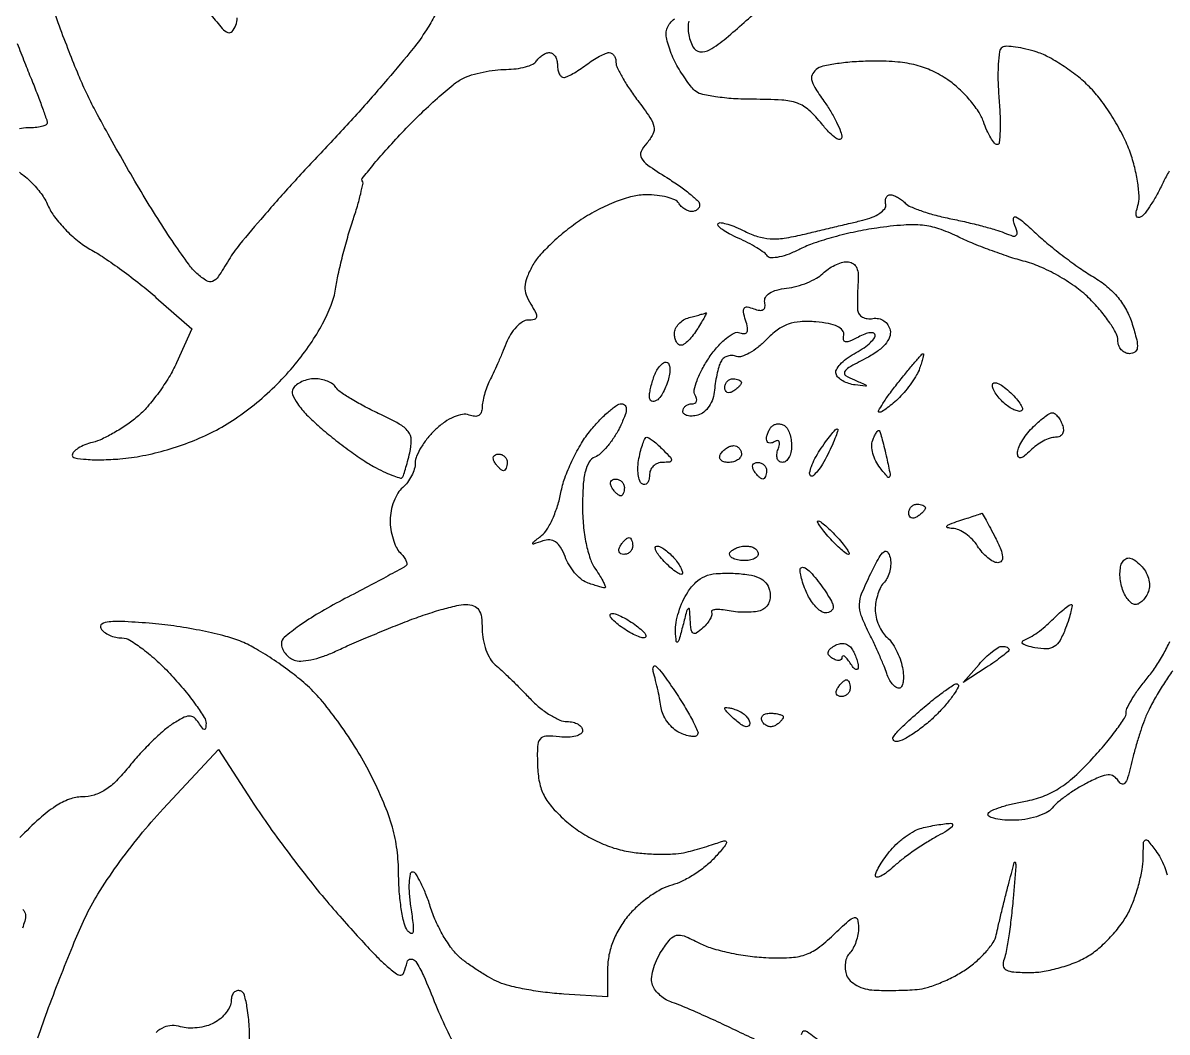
# Model space of a CAD drawing. Extents: x 0 to 102, y 0 to 135.
# Drawn here: x 39.09 to 50.67, y 90.43 to 100.64 of the extents above; entities that cross this region are included whole.
import ezdxf

# ---------------------------------------------------------------- set-up
doc = ezdxf.new("R2010")
doc.units = 0
doc.header["$MEASUREMENT"] = 0

msp = doc.modelspace()

# ---------------------------------------------------------------- linework, layer by layer
for points in [[(43.261151, 100.711203, -0.012013), (43.175119, 100.566569, -0.03016), (43.038967, 100.376233, -0.00653), (42.780099, 100.065311, -0.006789), (42.470375, 99.71284, -0.006446), (42.14588, 99.3627, 0.005608), (41.825701, 99.018375, 0.006505), (41.529002, 98.683383, 0.005852), (41.285148, 98.393952, 0.038007), (41.175671, 98.238132, -0.011981), (41.069393, 98.068783, -0.146989), (41.011373, 98.020457, -0.250407), (40.951234, 98.025769, -0.039204), (40.853715, 98.101017, -0.051769), (40.770297, 98.193895, -0.00745), (40.623267, 98.402729, -0.008388), (40.45664, 98.656078, -0.007081), (40.288701, 98.929485, -0.004017), (40.121075, 99.216475, -0.003831), (39.955384, 99.51066, -0.0038), (39.812999, 99.772739, -0.013622), (39.727938, 99.943207, -0.011472), (39.655639, 100.108355, -0.004217), (39.560908, 100.344658, -0.004177), (39.461723, 100.60462, -0.005003), (39.372843, 100.851068, -0.007175)], [(40.998181, 100.713078, 0.011524), (41.109176, 100.580275, 0.118019), (41.167207, 100.539141, 0.322746), (41.20941, 100.549591, 0.084521), (41.247099, 100.613177, 0.084191), (41.261871, 100.686646, 0.030817)], [(45.829401, 100.652908, 0.085393), (45.820378, 100.601545, 0.039469), (45.8255, 100.53371, 0.03759), (45.842375, 100.46145, 0.042737), (45.869396, 100.395709, 0.242507), (45.940424, 100.345048, 0.16839), (46.039097, 100.364016, 0.046656), (46.206742, 100.482892, 0.004998), (46.565479, 100.797559, -0.004048)], [(50.687024, 99.136861, 0.021676), (50.626782, 99.022935, -0.014778), (50.566625, 98.905272, -0.017384), (50.502599, 98.797714, -0.016461), (50.442904, 98.711317, -0.095207), (50.402249, 98.673941, -0.167777), (50.373711, 98.667525, -0.308247), (50.356408, 98.682378, -0.114259), (50.35494, 98.723259, -0.028934), (50.37146, 98.7881, 0.088288), (50.383129, 98.87652, 0.02522), (50.369907, 99.014786, 0.02455), (50.338871, 99.172039, 0.023814), (50.292326, 99.327129, 0.032499), (50.222662, 99.490007, 0.0203), (50.121379, 99.671192, 0.02035), (50.00653, 99.842344, 0.03453), (49.895351, 99.974141, 0.030183), (49.773355, 100.085685, 0.022202), (49.625944, 100.194508, 0.022582), (49.476741, 100.285242, 0.045642), (49.350703, 100.340021, 0.020452), (49.238426, 100.372049, 0.025704), (49.132124, 100.392007, 0.025345), (49.043633, 100.399414, 0.14766), (48.998946, 100.387508, 0.223137), (48.972446, 100.346896, 0.018495), (48.959262, 100.218185, 0.021916), (48.95583, 100.056785, 0.015046), (48.965468, 99.873893, -0.011374), (48.976267, 99.694103, -0.019061), (48.976134, 99.542737, -0.013794), (48.968228, 99.424158, -0.386895), (48.947175, 99.405, -0.232882), (48.920264, 99.418253, -0.029526), (48.882855, 99.473341, -0.029666), (48.843885, 99.548528, -0.02049), (48.808505, 99.63765, 0.062131), (48.75744, 99.74045, 0.030135), (48.669025, 99.857874, 0.029326), (48.560869, 99.9707, 0.037263), (48.44812, 100.06065, 0.040505), (48.291077, 100.150137, 0.04666), (48.128791, 100.208224, 0.04106), (47.94201, 100.239977, 0.022287), (47.709165, 100.249705, 0.014732), (47.524395, 100.243739, 0.0172), (47.349658, 100.226888, 0.01634), (47.204089, 100.202917, 0.092416), (47.131361, 100.173852, 0.113916), (47.081381, 100.123273, 0.187941), (47.070704, 100.064942, 0.091496), (47.102614, 99.983396, 0.015825), (47.194811, 99.844838, -0.019294), (47.264137, 99.739067, -0.021335), (47.322652, 99.631687, -0.021303), (47.36444, 99.536502, -0.093968), (47.37558, 99.47654, -0.41199), (47.356546, 99.457503, -0.151595), (47.316342, 99.469807, -0.053723), (47.25174, 99.524801, -0.020856), (47.174508, 99.613479, 0.03878), (47.044028, 99.752887, 0.099599), (46.926304, 99.823838, 0.072556), (46.768553, 99.855651, 0.014042), (46.476979, 99.86325, -0.01682), (46.279957, 99.86948, -0.021319), (46.098919, 99.889086, -0.019941), (45.951724, 99.917454, -0.136874), (45.887711, 99.952617, -0.03373), (45.845444, 99.999944, -0.013347), (45.793686, 100.070213, -0.013138), (45.741637, 100.149329, -0.016055), (45.697361, 100.226034, -0.024438), (45.659861, 100.305169, -0.021071), (45.628176, 100.39156, -0.021606), (45.606122, 100.472443, -0.055804), (45.5994, 100.532487, -0.097005), (45.609392, 100.583507, -0.066865), (45.638753, 100.634747, -0.064228), (45.682154, 100.678431, -0.073622)], [(39.035023, 100.426829, 0.001027), (39.109747, 100.237996, 0.001353), (39.178711, 100.066117, -0.003894), (39.240122, 99.91078, -0.005589), (39.291915, 99.77214, -0.003133), (39.333501, 99.654606, -0.083647), (39.339, 99.621967, -0.298717), (39.326862, 99.603463, -0.042486), (39.281622, 99.588231, -0.036904), (39.218529, 99.577657, -0.023076), (39.14367, 99.5742, 0.048546), (39.057339, 99.565798, 0.030575)], [(39.057946, 99.12572, -0.039219), (39.17752, 99.024833, -0.040071), (39.277111, 98.909308, -0.053839), (39.346175, 98.789738, 0.05644), (39.414038, 98.673642, 0.031287), (39.520426, 98.548429, 0.030794), (39.645561, 98.433621, 0.043042), (39.771244, 98.348596, -0.021151), (39.913892, 98.260933, -0.009571), (40.093418, 98.134795, -0.009457), (40.278061, 97.994272, -0.012773), (40.439225, 97.8599), (40.80186, 97.541501), (40.64739, 97.198947, -0.030545), (40.570384, 97.052715, -0.02089), (40.466303, 96.896441, -0.021108), (40.352889, 96.753737, -0.039408), (40.24784, 96.650172, -0.024841), (40.138981, 96.567446, -0.020051), (40.014539, 96.489416, -0.020492), (39.893608, 96.426613, -0.048063), (39.79778, 96.392504, 0.033262), (39.7193, 96.367157, 0.045313), (39.653013, 96.333529, 0.053319), (39.606782, 96.29716, 0.202109), (39.5928, 96.263983, 0.36566), (39.616696, 96.235677, 0.022545), (39.734444, 96.221062, 0.024946), (39.890116, 96.216621, 0.014936), (40.074991, 96.226101, 0.028622), (40.305946, 96.258253, 0.022223), (40.552472, 96.318581, 0.021913), (40.79694, 96.401841, 0.025172), (41.021831, 96.502922, 0.03009), (41.239902, 96.631545, 0.024011), (41.458736, 96.794844, 0.023587), (41.66532, 96.982061, 0.025867), (41.846732, 97.182484, 0.021001), (42.00106, 97.388929, 0.026774), (42.124538, 97.591963, 0.029918), (42.211869, 97.780864, 0.055631), (42.255539, 97.943658, -0.015924), (42.283064, 98.09257, -0.008016), (42.326757, 98.278631, -0.007951), (42.378112, 98.469686, -0.011688), (42.429803, 98.635693, 0.008996), (42.475823, 98.78073, 0.013897), (42.509813, 98.907752, 0.008165), (42.533147, 99.013416, 0.251727), (42.525646, 99.038354, -0.381485), (42.524325, 99.061707, -0.004322), (42.631116, 99.193492, -0.010456), (42.763582, 99.347426, -0.006307), (42.926638, 99.524538, -0.01019), (43.105148, 99.706036, -0.011253), (43.285216, 99.874062, -0.010696), (43.444874, 100.01044, -0.055116), (43.542288, 100.073626, -0.042416), (43.631292, 100.109228, -0.021887), (43.747516, 100.139148, -0.021592), (43.870542, 100.159635, -0.03047), (43.981445, 100.1664, 0.030726), (44.082653, 100.172625, 0.036597), (44.176452, 100.191251, 0.039684), (44.251083, 100.218368, 0.148422), (44.2881, 100.251, -0.06081), (44.314005, 100.283361, -0.051032), (44.348411, 100.310749, -0.053229), (44.385681, 100.329399, -0.089642), (44.419993, 100.3356, -0.156819), (44.450355, 100.325837, -0.097386), (44.476215, 100.298323, -0.079459), (44.493672, 100.257226, -0.06085), (44.4996, 100.2087, 0.048169), (44.504271, 100.160328, 0.070051), (44.518238, 100.119867, 0.092528), (44.538835, 100.093153, 0.19539), (44.56305, 100.084491, 0.098864), (44.597418, 100.092881, 0.017988), (44.656101, 100.122877, 0.018737), (44.723194, 100.163641, 0.016032), (44.79072, 100.211391, -0.018293), (44.85861, 100.25894, -0.021005), (44.926801, 100.299113, -0.020657), (44.986838, 100.328047, -0.102298), (45.02337, 100.3356, -0.141501), (45.049465, 100.328064, -0.099787), (45.071699, 100.306882, -0.08473), (45.086675, 100.275204, -0.06825), (45.0918, 100.237835, 0.112786), (45.104226, 100.183451, 0.017122), (45.156376, 100.084126, 0.018444), (45.227463, 99.96937, 0.015029), (45.311633, 99.851855, -0.013467), (45.435243, 99.680409, -0.097122), (45.47509, 99.587229, -0.171495), (45.46516, 99.510806, -0.065362), (45.403704, 99.420869, 0.072388), (45.345938, 99.33374, 0.246497), (45.348735, 99.26785, 0.110885), (45.413523, 99.197836, 0.010884), (45.606871, 99.070743, -0.013677), (45.733652, 98.986388, -0.019708), (45.84059, 98.904442, -0.015905), (45.922101, 98.832216, -0.206335), (45.9378, 98.795793, -0.117027), (45.931682, 98.770011, -0.100549), (45.914415, 98.748055, -0.092896), (45.888595, 98.733316, -0.083554), (45.858193, 98.7282, -0.089642), (45.823881, 98.734401, -0.053229), (45.786611, 98.753051, -0.051032), (45.752205, 98.780439, -0.06081), (45.7263, 98.8128, 0.155472), (45.688181, 98.845482, 0.037142), (45.608121, 98.872549, 0.03466), (45.507136, 98.891184, 0.028304), (45.397411, 98.8974, 0.060867), (45.259616, 98.880563, 0.030703), (45.092362, 98.82799, 0.028433), (44.913997, 98.74774, 0.026353), (44.741141, 98.645919, 0.022745), (44.587193, 98.533554, 0.020542), (44.438565, 98.403967, 0.021045), (44.315097, 98.276782, 0.059342), (44.244247, 98.175398, 0.030415), (44.189981, 98.057257, 0.082965), (44.171387, 97.967481, 0.097125), (44.184263, 97.885063, 0.052457), (44.229427, 97.792379, -0.018202), (44.280593, 97.703398, -0.163632), (44.287706, 97.659611, -0.303547), (44.265226, 97.635613, -0.05722), (44.202403, 97.6284, 0.14511), (44.146178, 97.611731, 0.05855), (44.084, 97.560059, 0.051341), (44.025817, 97.484758, 0.044806), (43.981083, 97.39575, -0.005508), (43.940377, 97.29592, -0.00429), (43.894009, 97.188288, -0.004339), (43.849066, 97.088728, -0.010505), (43.813697, 97.016198, 0.02931), (43.784785, 96.950776, 0.021766), (43.760377, 96.875614, 0.022153), (43.743537, 96.802429, 0.045499), (43.7382, 96.743903, -0.091873), (43.729163, 96.695136, -0.172887), (43.703412, 96.665107, -0.153798), (43.661926, 96.656076, -0.068997), (43.606995, 96.668858, 0.135724), (43.540652, 96.675287, 0.057534), (43.454223, 96.649671, 0.04932), (43.359799, 96.597886, 0.038517), (43.268595, 96.524556, 0.033335), (43.189306, 96.439438, 0.033605), (43.122264, 96.344757, 0.035613), (43.075575, 96.254583, 0.10199), (43.0614, 96.185812, -0.073243), (43.05214, 96.122939, -0.044582), (43.024123, 96.053108, -0.043687), (42.983066, 95.987325, -0.05826), (42.9345, 95.9364, 0.084651), (42.88585, 95.879704, 0.043782), (42.844877, 95.795479, 0.041871), (42.816976, 95.699017, 0.049508), (42.8076, 95.604561, 0.039195), (42.814985, 95.510491, 0.03519), (42.837007, 95.415173, 0.036957), (42.869264, 95.332324, 0.085264), (42.90771, 95.27793, -0.032327), (42.943404, 95.237296, -0.05167), (42.967644, 95.198014, -0.069263), (42.978058, 95.16565, -0.264989), (42.97116, 95.146457, -0.052542), (42.941689, 95.126178, -0.000857), (42.765097, 95.030622, -0.002223), (42.558857, 94.92066, -0.001473), (42.32115, 94.796168, 0.01427), (42.086156, 94.665326, 0.020893), (41.887972, 94.535948, 0.017099), (41.7371, 94.42022, 0.224216), (41.7078, 94.358166, 0.095889), (41.717319, 94.308985, 0.066856), (41.745278, 94.259687, 0.064438), (41.786611, 94.217747, 0.074533), (41.835385, 94.190131, 0.108562), (41.902895, 94.179919, 0.032995), (42.006058, 94.193628, 0.031319), (42.12287, 94.224789, 0.029551), (42.237235, 94.270786, -0.007358), (42.373386, 94.332695, -0.002909), (42.562324, 94.413967, -0.002878), (42.767444, 94.499401, -0.003601), (42.958782, 94.5762, -0.011418), (43.142203, 94.643499, -0.012421), (43.323457, 94.700359, -0.011958), (43.480647, 94.741372, -0.057892), (43.572132, 94.752, -0.084311), (43.652312, 94.738383, -0.163653), (43.703027, 94.698951, -0.115227), (43.730342, 94.625502, -0.031662), (43.7382, 94.501535, 0.046918), (43.747971, 94.39764, 0.041225), (43.777034, 94.292601, 0.043413), (43.819696, 94.20177, 0.088989), (43.870399, 94.141985, -0.015005), (43.936043, 94.084423, -0.005038), (44.028445, 93.996603, -0.005007), (44.12879, 93.897321, -0.005708), (44.222784, 93.80025, 0.031829), (44.318492, 93.711217, 0.032721), (44.423884, 93.635941, 0.034622), (44.523478, 93.583381, 0.104471), (44.598184, 93.5676, -0.056468), (44.657555, 93.560873, -0.07589), (44.707805, 93.54097, -0.095072), (44.741495, 93.51153, -0.167294), (44.7534, 93.476946, -0.249172), (44.73606, 93.44431, -0.08212), (44.685059, 93.420912, -0.058979), (44.609875, 93.40967, -0.03677), (44.52075, 93.413496, 0.034402), (44.383481, 93.420038, 0.227332), (44.32385, 93.389882, 0.157767), (44.29767, 93.316471, 0.015004), (44.297747, 93.123484, 0.041984), (44.317161, 92.9544, 0.07062), (44.364618, 92.819918, 0.064012), (44.451381, 92.695276, 0.028743), (44.593847, 92.555078, 0.037163), (44.736246, 92.447808, 0.03222), (44.899741, 92.357019, 0.032547), (45.071549, 92.288911, 0.040465), (45.238766, 92.249501, 0.019531), (45.391024, 92.232451, 0.016783), (45.552071, 92.226183, 0.017108), (45.69873, 92.23042, 0.045736), (45.801957, 92.246496, 0.007233), (45.890688, 92.270136, 0.005356), (45.988112, 92.298736, 0.005414), (46.079547, 92.327732, 0.012124), (46.14819, 92.35218, -0.098686), (46.195623, 92.360307, -0.512937), (46.208124, 92.341869, -0.088587), (46.177685, 92.289769, -0.010486), (46.088315, 92.189186, -0.036752), (45.994475, 92.10178, -0.027005), (45.878932, 92.018865, -0.027511), (45.760391, 91.952022, -0.053182), (45.658316, 91.914511, 0.061953), (45.555601, 91.874712, 0.029542), (45.434802, 91.800239, 0.028735), (45.316106, 91.706397, 0.036228), (45.218451, 91.606075, 0.039623), (45.129405, 91.481425, 0.041452), (45.062656, 91.346104, 0.043017), (45.021154, 91.206724, 0.050899), (45.0072, 91.070003), (45.0072, 90.784988), (44.56305, 90.811712, -0.015726), (44.377492, 90.828747, -0.014275), (44.187241, 90.8578, -0.01446), (44.018552, 90.89358, -0.043762), (43.9074, 90.931081, -0.024798), (43.812915, 90.978181, -0.014043), (43.703207, 91.043961, -0.013995), (43.596084, 91.11665, -0.022322), (43.509276, 91.185256, -0.057655), (43.429949, 91.271757, -0.025562), (43.345476, 91.401858, -0.02489), (43.269125, 91.550328, -0.030684), (43.213728, 91.695794, 0.01747), (43.166807, 91.829517, 0.026155), (43.115815, 91.942279, 0.024085), (43.06704, 92.026458, 0.254673), (43.033366, 92.0448, 0.362256), (43.008684, 92.024217, 0.033552), (42.99899, 91.939182, 0.031075), (43.000812, 91.823109, 0.01831), (43.016659, 91.68525, -0.007992), (43.039869, 91.514474, -0.065693), (43.038921, 91.43613, -0.49445), (43.017684, 91.424276, -0.139288), (42.983091, 91.4526, -0.093636), (42.948779, 91.52919, -0.019853), (42.920348, 91.673313, -0.020124), (42.900478, 91.845609, -0.01792), (42.893495, 92.025762, 0.031722), (42.877215, 92.270864, 0.036884), (42.83002, 92.49959, 0.031676), (42.742919, 92.745392, 0.01566), (42.603244, 93.045813, 0.022007), (42.467475, 93.288238, 0.016618), (42.298219, 93.542254, 0.016887), (42.122895, 93.770614, 0.036903), (41.970629, 93.930079, 0.020678), (41.815723, 94.058807, 0.015189), (41.634173, 94.188866, 0.015402), (41.454555, 94.301593, 0.032701), (41.307835, 94.375069, 0.035886), (41.145206, 94.430257, 0.013492), (40.910804, 94.484754, 0.013285), (40.651496, 94.530571, 0.015744), (40.404387, 94.559573, 0.007468), (40.122965, 94.579421, 0.036728), (39.963883, 94.576565, 0.110127), (39.890957, 94.553146, 0.421102), (39.880629, 94.511582, 0.094433), (39.915023, 94.474056, 0.052853), (39.968468, 94.442382, 0.050123), (40.031436, 94.420868, 0.05733), (40.094618, 94.4136, -0.137809), (40.175036, 94.391007, -0.024524), (40.30555, 94.302325, -0.024885), (40.452291, 94.179822, -0.020179), (40.597225, 94.03479, -0.013286), (40.73086, 93.881853, -0.017691), (40.843449, 93.735637, -0.015061), (40.927799, 93.609847, -0.144138), (40.945105, 93.54834, -0.030284), (40.941505, 93.498838, -0.403033), (40.92847, 93.488481, -0.216506), (40.908623, 93.499878, -0.014584), (40.871147, 93.555373, 0.083401), (40.824277, 93.607619, 0.187314), (40.774254, 93.623249, 0.109714), (40.707714, 93.603678, 0.020142), (40.597492, 93.536873, 0.034607), (40.503924, 93.465097, 0.013934), (40.386141, 93.355062, 0.01371), (40.265425, 93.229093, 0.016895), (40.160243, 93.10495, -0.028182), (40.038659, 92.967843, -0.055135), (39.925172, 92.876291, -0.067986), (39.812173, 92.82407, -0.074422), (39.692781, 92.8062, 0.091094), (39.563168, 92.782389, 0.053841), (39.422563, 92.710798, 0.039112), (39.260332, 92.585741, 0.016423), (39.061888, 92.394183, 0.011009)], [(50.722837, 94.082163, 0.016378), (50.639654, 93.961323, 0.012277), (50.555821, 93.823219, 0.012444), (50.483272, 93.689189, 0.027626), (50.436356, 93.582994, 0.011773), (50.399587, 93.478125, 0.006662), (50.359746, 93.349492, 0.006647), (50.32301, 93.218663, 0.010856), (50.295764, 93.106712, -0.019497), (50.267192, 92.997556, -0.106342), (50.23772, 92.944481, -0.328867), (50.206453, 92.937602, -0.15071), (50.173214, 92.96664, 0.11278), (50.126519, 93.014013, 0.15903), (50.069531, 93.028721, 0.085856), (49.988339, 93.009357, 0.017959), (49.855615, 92.946656, 0.019445), (49.752339, 92.888053, 0.016871), (49.648791, 92.818908, 0.017197), (49.559268, 92.749874, 0.046732), (49.502651, 92.693338, -0.103592), (49.442693, 92.645678, -0.040342), (49.34403, 92.60575, -0.037751), (49.226733, 92.57848, -0.03826), (49.107198, 92.56932, -0.022285), (48.997921, 92.574193, -0.044862), (48.913088, 92.589524, -0.075935), (48.863129, 92.611836, -0.40894), (48.857179, 92.638099, -0.15514), (48.892048, 92.668033, -0.020067), (48.985111, 92.703216, -0.021851), (49.10225, 92.736598, -0.016641), (49.233, 92.76319, 0.047944), (49.409078, 92.810632, 0.051468), (49.568484, 92.889976, 0.043462), (49.728827, 93.012264, 0.021918), (49.909357, 93.191661, 0.01185), (50.040749, 93.341164, 0.016091), (50.151631, 93.48253, 0.012991), (50.235809, 93.60375, 0.146278), (50.2524, 93.659247, -0.11756), (50.264746, 93.711032, -0.019899), (50.314535, 93.800487, -0.020791), (50.38294, 93.902817, -0.017171), (50.463925, 94.006058, 0.027007), (50.548886, 94.118868, 0.020929), (50.629235, 94.250023, 0.021357), (50.693994, 94.379073, 0.04682)], [(39.242941, 90.367347, -0.006379), (39.352882, 90.674191, -0.004588), (39.48313, 91.014045, -0.004634), (39.613045, 91.335177, -0.009978), (39.720297, 91.5795, -0.031327), (39.851892, 91.822551, -0.015685), (40.046455, 92.112985, -0.015104), (40.275055, 92.412564, -0.016907), (40.513215, 92.686401), (41.071119, 93.285701), (41.40399, 92.771001, 0.010946), (41.562355, 92.537503, 0.006061), (41.765281, 92.259171, 0.006041), (41.977783, 91.982051, 0.009682), (42.166481, 91.751372, 0.004812), (42.34337, 91.547485, 0.005208), (42.519602, 91.352394, 0.004922), (42.674026, 91.188255, 0.025024), (42.7653, 91.102195, 0.012613), (42.872585, 91.015306, 0.204262), (42.91661, 91.003945, 0.277907), (42.947412, 91.029501, 0.022454), (42.978903, 91.134574, -0.334694), (43.017461, 91.165663, -0.25909), (43.067066, 91.140189, -0.044861), (43.144516, 90.998309, -0.006825), (43.2692, 90.700391, 0.018567), (43.39066, 90.428298, 0.023319), (43.523903, 90.186474, 0.025909)], [(46.528834, 90.337085, -0.003874), (46.32707, 90.43243, 0.003855), (46.118452, 90.531022, 0.004479), (45.918472, 90.621487, 0.003999), (45.748016, 90.695141, 0.026558), (45.660931, 90.726611, -0.06079), (45.599876, 90.753518, -0.045699), (45.540421, 90.796673, -0.0466), (45.491276, 90.848538, -0.074872), (45.461279, 90.901434, -0.111765), (45.451927, 90.966023, -0.044146), (45.46694, 91.055066, -0.040863), (45.500914, 91.152046, -0.040373), (45.550318, 91.242623, -0.02486), (45.640947, 91.366987, -0.170719), (45.704373, 91.40615, -0.154837), (45.781652, 91.399001, -0.019443), (45.935717, 91.326777, 0.046329), (46.060032, 91.276451, 0.019493), (46.234788, 91.231254, 0.019088), (46.426617, 91.197152, 0.023574), (46.607432, 91.180721, 0.021029), (46.848003, 91.180377, 0.070394), (47.002771, 91.208728, 0.079254), (47.13363, 91.27684, 0.031484), (47.288834, 91.407842, -0.006672), (47.442781, 91.551442, -0.111384), (47.503195, 91.585668, -0.427761), (47.534954, 91.567702, -0.061968), (47.5452, 91.485348, -0.045389), (47.538762, 91.414573, -0.03704), (47.519534, 91.340956, -0.038409), (47.491338, 91.275421, -0.075722), (47.457827, 91.229867, 0.097797), (47.428418, 91.185985, 0.062809), (47.412018, 91.126727, 0.059835), (47.410396, 91.061891, 0.068079), (47.424578, 91.001447, 0.114584), (47.461777, 90.946436, 0.063004), (47.528156, 90.898826, 0.057352), (47.612252, 90.865063, 0.056397), (47.702301, 90.851036, 0.008871), (47.803256, 90.848601, 0.005433), (47.922346, 90.849136, 0.005445), (48.040284, 90.852232, 0.009648), (48.1374, 90.857719, 0.055159), (48.237937, 90.87663, 0.022975), (48.368171, 90.923004, 0.022394), (48.504396, 90.985943, 0.026942), (48.626004, 91.057433, 0.032839), (48.734655, 91.140198, 0.03237), (48.832092, 91.23685, 0.034133), (48.905873, 91.33261, 0.095869), (48.938454, 91.4103, -0.00613), (48.957856, 91.497804, -0.00189), (48.98921, 91.629202, -0.00189), (49.025396, 91.775932, -0.002074), (49.061605, 91.9179, -0.001882), (49.120447, 92.141215, -0.743302), (49.131391, 92.141555, -0.101614), (49.136006, 92.103556, -0.000708), (49.108812, 91.777048, -0.007544), (49.089495, 91.583732, -0.008573), (49.065024, 91.399185, -0.007909), (49.039119, 91.243412, -0.046483), (49.016756, 91.163698, 0.124816), (49.008955, 91.097934, 0.247854), (49.038457, 91.056276, 0.101877), (49.117649, 91.034731, 0.015644), (49.281613, 91.0296, 0.043587), (49.422799, 91.041931, 0.026536), (49.586065, 91.079694, 0.026482), (49.745189, 91.134787, 0.041853), (49.873858, 91.200134, 0.043413), (49.989446, 91.286256, 0.027543), (50.108655, 91.404703, 0.027597), (50.213638, 91.534966, 0.045057), (50.285693, 91.657069, 0.026794), (50.337939, 91.784355, 0.019737), (50.382468, 91.930138, 0.020057), (50.413665, 92.071729, 0.041422), (50.424291, 92.184486, -0.005995), (50.427897, 92.340236, -0.253066), (50.444215, 92.368031, -0.373199), (50.470743, 92.363472, -0.00967), (50.551191, 92.26128, -0.037435), (50.598739, 92.187542, -0.029834), (50.638913, 92.101814, -0.03071), (50.666596, 92.017487, -0.064034)], [(39.091212, 91.667591, -0.172128), (39.118077, 91.616093, -0.114091), (39.112208, 91.549022, -0.008321), (39.088012, 91.478639, -0.002779)], [(41.3882, 90.255919, 0.013752), (41.381923, 90.484097, 0.025935), (41.362282, 90.667192, 0.026548), (41.333354, 90.801721, 0.251127), (41.2942, 90.843167, 0.141142), (41.258453, 90.844645, 0.144851), (41.227812, 90.826822, 0.116433), (41.207233, 90.791248, 0.073289), (41.2002, 90.743527, -0.108964), (41.187654, 90.686639, -0.055921), (41.149559, 90.623924, -0.051697), (41.093743, 90.565304, -0.053852), (41.027804, 90.52029, -0.055193), (40.949448, 90.488891, -0.039371), (40.856592, 90.470826, -0.039896), (40.764084, 90.467708, -0.065412), (40.687039, 90.481465, 0.085331), (40.601596, 90.493252, 0.094524), (40.520352, 90.474942, 0.078274), (40.440119, 90.423925, 0.040386)], [(47.169757, 90.322972, 0.002472), (47.025808, 90.427928, 0.15755), (46.996495, 90.4374, 0.250686), (46.979792, 90.428464, 0.064614), (46.965777, 90.400123, 0.050063)]]:
    msp.add_lwpolyline(points, format="xyb")
for points in [[(47.86668, 98.8974, -0.090801), (47.898527, 98.891568, -0.035819), (47.939111, 98.872768, -0.033975), (47.981133, 98.845634, -0.036046), (48.018215, 98.813545, 0.096251), (48.073081, 98.776531, 0.017478), (48.188245, 98.73231, 0.018245), (48.32872, 98.689596, 0.015651), (48.479285, 98.654754, -0.007898), (48.635639, 98.621119, -0.007512), (48.793497, 98.582034, -0.007482), (48.931968, 98.543308, -0.02625), (49.019237, 98.512422, 0.021268), (49.107321, 98.480258, 0.273083), (49.140173, 98.487798, 0.279202), (49.14899, 98.519967, 0.021983), (49.119799, 98.607763, -0.118324), (49.112951, 98.660384, -0.511338), (49.135872, 98.673486, -0.072925), (49.203684, 98.629862, -0.008516), (49.337761, 98.508836, 0.015697), (49.466971, 98.395528, 0.009896), (49.624424, 98.271109, 0.009935), (49.784255, 98.1548, 0.01795), (49.920246, 98.066997, -0.039058), (50.058077, 97.969534, -0.047172), (50.169836, 97.857226, -0.049072), (50.255098, 97.730053, -0.04873), (50.314178, 97.588411, -0.012729), (50.358545, 97.429541, -0.084808), (50.364896, 97.347915, -0.224635), (50.340409, 97.306453, -0.149954), (50.286781, 97.29, -0.113006), (50.241394, 97.300391, -0.100231), (50.202751, 97.329762, -0.094135), (50.176823, 97.373674, -0.08663), (50.1678, 97.42536, 0.122506), (50.150439, 97.495154, 0.026281), (50.085793, 97.602965, 0.02597), (49.995496, 97.723081, 0.022216), (49.888628, 97.839892, 0.038401), (49.752211, 97.956822, 0.026402), (49.581645, 98.068347, 0.02644), (49.400727, 98.161027, 0.039186), (49.232978, 98.220785, -0.013951), (49.065983, 98.270944, -0.008927), (48.874837, 98.338031, -0.00897), (48.689771, 98.410522, -0.016528), (48.542447, 98.477079, 0.033595), (48.357921, 98.552976, 0.055105), (48.192976, 98.588642, 0.045202), (48.002505, 98.591026, 0.015649), (47.728915, 98.561052, 0.017547), (47.517425, 98.523547, 0.014488), (47.294982, 98.469212, 0.014736), (47.093667, 98.407375, 0.037458), (46.953092, 98.347547, -0.026946), (46.843431, 98.298132, -0.040097), (46.742583, 98.26811, -0.04652), (46.662564, 98.258768, -0.248437), (46.624524, 98.277794, 0.083932), (46.589499, 98.312672, 0.017087), (46.516088, 98.360945, 0.017562), (46.425799, 98.411732, 0.015673), (46.328717, 98.458139, -0.019024), (46.238182, 98.502165, -0.03475), (46.168627, 98.545786, -0.044362), (46.125538, 98.583446, -0.407919), (46.125781, 98.605981, -0.242437), (46.154466, 98.61516, -0.028914), (46.221562, 98.599888, -0.029298), (46.304333, 98.57059, -0.019954), (46.394767, 98.528162, 0.045711), (46.524237, 98.475362, 0.059618), (46.650085, 98.452882, 0.050403), (46.793241, 98.459048, 0.022612), (46.978404, 98.494463, -0.000019), (47.132994, 98.531339, -0.000014), (47.303885, 98.572092, -0.000014), (47.465237, 98.61056, -0.000032), (47.5875, 98.639697, 0.03677), (47.683148, 98.670061, 0.054771), (47.760533, 98.711371, 0.071056), (47.80992, 98.756614, 0.228493), (47.82015, 98.798782, -0.065355), (47.817098, 98.836495, -0.09808), (47.825094, 98.868431, -0.126083), (47.842609, 98.88958, -0.158369)], [(47.430397, 98.2206, -0.128076), (47.482103, 98.207135, -0.133639), (47.519696, 98.170297, -0.101433), (47.540102, 98.110269, -0.051629), (47.54189, 98.03025, 0.008214), (47.536673, 97.949348, 0.006945), (47.533751, 97.863662, 0.007016), (47.533269, 97.785458, 0.019371), (47.535836, 97.730441, 0.136784), (47.550681, 97.690665, 0.110521), (47.585038, 97.660438, 0.094505), (47.634079, 97.64457, 0.073708), (47.690183, 97.645841, -0.094063), (47.748718, 97.644801, -0.097942), (47.801883, 97.622286, -0.098254), (47.842349, 97.581303, -0.095312), (47.864644, 97.527543, -0.14451), (47.858692, 97.456816, -0.086372), (47.814723, 97.384012, -0.062829), (47.733052, 97.31097, -0.031745), (47.614471, 97.239773, 0.007853), (47.446073, 97.149311, 0.147758), (47.404802, 97.106642, 0.390942), (47.414988, 97.069834, 0.039183), (47.50346, 97.024098, -0.001509), (47.61519, 96.976619, -0.265815), (47.622669, 96.966707, -0.487476), (47.616522, 96.960499, -0.002132), (47.50991, 96.973468, -0.048473), (47.445637, 96.987988, -0.051015), (47.386522, 97.014458, -0.056641), (47.340856, 97.048182, -0.125701), (47.317622, 97.084317, -0.204046), (47.321103, 97.127087, -0.061769), (47.359062, 97.181728, -0.05062), (47.421456, 97.238597, -0.036655), (47.500961, 97.288962, 0.024829), (47.582686, 97.338067, 0.032543), (47.651702, 97.391163, 0.034128), (47.701181, 97.441004, 0.180295), (47.7144, 97.476472, 0.311633), (47.70039, 97.496767, 0.11733), (47.664343, 97.501437, 0.064727), (47.609383, 97.488334, 0.032032), (47.543992, 97.458554, -0.01759), (47.458134, 97.416418, -0.136637), (47.414412, 97.409835, -0.337661), (47.394621, 97.429158, -0.087152), (47.395942, 97.476727, 0.22643), (47.384066, 97.52449, 0.109299), (47.333255, 97.564252, 0.064542), (47.242788, 97.593967, 0.02623), (47.114096, 97.611579, 0.036631), (46.955939, 97.613214, 0.070836), (46.832303, 97.587593, 0.073217), (46.723386, 97.529226, 0.041626), (46.610903, 97.430309, -0.032575), (46.527265, 97.354033, -0.041328), (46.440522, 97.295745, -0.0465), (46.362832, 97.261412, -0.174126), (46.310314, 97.262547, 0.083353), (46.267643, 97.271201, 0.078436), (46.223526, 97.265757, 0.081657), (46.184768, 97.247402, 0.103361), (46.157535, 97.218725, 0.063194), (46.136618, 97.172796, 0.018257), (46.116189, 97.097406, 0.01805), (46.099192, 97.009977, 0.018339), (46.088652, 96.922011, -0.05922), (46.070805, 96.83436, -0.067252), (46.033267, 96.757336, -0.074663), (45.980952, 96.699676, -0.107698), (45.919775, 96.668573, -0.046174), (45.86187, 96.659021, -0.078199), (45.813008, 96.663178, -0.116165), (45.780644, 96.679709, -0.220278), (45.7686, 96.70572, -0.116092), (45.775484, 96.734969, -0.100488), (45.794918, 96.759875, -0.093188), (45.823978, 96.776594, -0.084252), (45.858193, 96.7824, 0.117035), (45.887923, 96.789455, 0.185963), (45.905285, 96.808584, 0.154836), (45.90708, 96.837454, 0.077261), (45.892696, 96.871537, -0.194412), (45.883681, 96.924201, -0.036245), (45.911995, 97.020149, -0.034057), (45.963909, 97.134096, -0.025317), (46.035753, 97.252281, -0.030055), (46.120516, 97.362192, -0.043682), (46.208679, 97.447079, -0.051976), (46.288594, 97.498903, -0.210754), (46.345182, 97.502076, 0.090373), (46.392109, 97.493578, 0.292921), (46.417531, 97.509909, 0.156569), (46.422569, 97.551942, 0.029006), (46.4031, 97.6284, -0.02619), (46.381265, 97.712177, -0.208183), (46.389337, 97.750442, -0.291597), (46.420005, 97.762867, -0.046001), (46.485628, 97.744389, 0.049577), (46.543226, 97.728613, 0.174248), (46.580481, 97.735268, 0.23156), (46.598534, 97.762004, 0.087125), (46.59691, 97.808371, -0.179267), (46.604291, 97.858591, -0.123634), (46.643729, 97.901204, -0.079982), (46.715942, 97.933316, -0.036318), (46.817858, 97.952515, 0.037174), (46.920678, 97.972066, 0.030647), (47.026543, 98.007561, 0.031689), (47.120018, 98.052499, 0.068585), (47.183451, 98.100565, -0.046081), (47.23874, 98.146505, -0.037206), (47.305506, 98.18534, -0.038517), (47.373115, 98.211988, -0.074753)], [(46.001967, 97.703186, -0.696338), (46.005757, 97.699325, -0.01091), (45.986371, 97.660415, -0.012264), (45.957182, 97.608058, -0.006286), (45.918167, 97.5438, -0.025323), (45.873, 97.479022, -0.03201), (45.824666, 97.424302, -0.033519), (45.779745, 97.385199, -0.163755), (45.74825, 97.3746, -0.181354), (45.723726, 97.383797, -0.091254), (45.702873, 97.410055, -0.071196), (45.688747, 97.449114, -0.051262), (45.684, 97.495297, -0.112012), (45.695123, 97.544325, -0.075733), (45.72749, 97.591904, -0.07028), (45.775464, 97.630852, -0.071619), (45.83205, 97.654683, 0.002396), (45.890351, 97.670218, 0.003215), (45.943034, 97.68489, 0.002226), (45.987056, 97.697669, 0.033735)], [(48.198195, 97.289998, -0.466633), (48.203319, 97.283886, -0.013683), (48.195632, 97.24651, -0.01828), (48.182578, 97.198736, -0.0104), (48.1635, 97.14195, -0.044323), (48.132357, 97.074665, -0.021048), (48.08125, 96.9939, -0.020674), (48.020334, 96.913369, -0.027508), (47.958193, 96.84585, -0.015024), (47.896325, 96.789154, -0.019563), (47.836235, 96.74129, -0.017522), (47.784129, 96.705758, -0.141798), (47.756631, 96.6978, -0.568641), (47.748321, 96.711766, -0.016369), (47.791111, 96.784779, -0.018062), (47.856293, 96.880268, -0.009595), (47.943443, 96.993898, -0.00357), (48.035344, 97.107403, -0.005684), (48.115732, 97.203017, -0.001647), (48.186432, 97.284646, -0.216699)], [(45.600531, 97.2054, -0.271969), (45.622888, 97.192268, -0.093855), (45.635195, 97.15531, -0.061997), (45.63577, 97.100238, -0.035613), (45.623568, 97.034882, -0.030808), (45.601019, 96.966235, -0.030897), (45.570224, 96.900948, -0.032471), (45.536258, 96.847657, -0.096514), (45.504588, 96.818389, -0.087931), (45.476184, 96.807104, -0.166787), (45.452052, 96.810205, -0.178248), (45.435966, 96.827139, -0.102078), (45.4302, 96.855088, -0.042542), (45.433688, 96.896011, -0.015708), (45.445284, 96.952786, -0.015436), (45.461892, 97.014283, -0.017946), (45.481551, 97.071581, -0.041093), (45.506195, 97.122786, -0.049059), (45.537684, 97.166091, -0.056335), (45.570936, 97.195937, -0.155979)], [(42.0462, 97.0362, 0.056461), (41.980714, 97.028782, 0.04987), (41.915598, 97.006822, 0.052727), (41.860461, 96.974496, 0.095689), (41.825177, 96.936191, 0.241293), (41.820421, 96.876904, 0.053543), (41.870811, 96.78477, 0.040884), (41.963129, 96.672729, 0.021107), (42.095134, 96.547847, 0.012301), (42.239778, 96.428255, 0.010048), (42.400094, 96.307347, 0.010184), (42.552167, 96.202028, 0.026112), (42.667412, 96.134018, 0.011991), (42.761228, 96.087894, 0.018997), (42.843894, 96.053433, 0.01365), (42.911571, 96.030276, 0.305135), (42.930461, 96.035912, 0.092855), (42.941639, 96.056212, 0.005967), (42.962108, 96.120949, 0.008558), (42.984394, 96.199279, 0.006261), (43.006549, 96.286939, 0.061941), (43.021045, 96.416641, 0.167313), (42.990217, 96.5027, 0.099677), (42.900149, 96.578037, 0.014617), (42.68671, 96.686092, -0.012488), (42.539787, 96.759688, -0.015504), (42.407154, 96.835692, -0.013847), (42.300742, 96.905267, -0.102979), (42.259367, 96.948903, 0.106356), (42.227207, 96.982369, 0.05122), (42.174494, 97.010556, 0.047524), (42.111104, 97.029729, 0.049725)], [(46.2762, 97.0362, -0.042167), (46.308589, 97.033464, -0.061769), (46.335949, 97.025241, -0.081139), (46.354501, 97.013159, -0.210953), (46.3608, 96.998893, -0.151918), (46.355255, 96.981065, -0.038439), (46.335949, 96.957186, -0.035638), (46.308583, 96.932057, -0.029505), (46.2762, 96.9093, -0.082592), (46.243874, 96.896059, -0.161196), (46.216451, 96.898691, -0.182303), (46.198223, 96.916579, -0.108972), (46.1916, 96.946607, -0.093332), (46.19804, 96.980807, -0.09642), (46.216451, 97.009882, -0.099167), (46.24392, 97.029342, -0.105053)], [(49.068519, 96.908831, -0.023774), (49.130619, 96.847015, -0.038623), (49.176405, 96.788378, -0.046095), (49.202428, 96.740011, -0.305748), (49.197463, 96.714463, -0.234441), (49.172869, 96.706181, -0.059164), (49.130789, 96.717102, -0.047778), (49.080105, 96.742694, -0.032422), (49.027744, 96.780703, -0.036315), (48.978403, 96.828102, -0.0368), (48.936677, 96.881942, -0.03937), (48.907716, 96.93408, -0.107497), (48.8988, 96.975071, -0.349393), (48.914008, 96.994177, -0.150719), (48.948655, 96.991646, -0.064121), (49.003284, 96.961789, -0.026836)], [(45.148766, 96.782398, -0.227841), (45.184312, 96.765314, -0.194674), (45.196312, 96.725133, -0.074899), (45.17817, 96.652211, -0.017347), (45.125537, 96.536854, -0.029612), (45.069458, 96.439351, -0.029795), (45.002359, 96.349366, -0.031209), (44.93457, 96.278428, -0.095109), (44.878221, 96.243409, 0.169377), (44.821208, 96.195194, 0.071925), (44.782684, 96.10138, 0.045599), (44.760114, 95.956852, 0.015945), (44.7534, 95.746379, 0.02314), (44.762449, 95.550949, 0.027827), (44.789606, 95.369031, 0.030669), (44.831312, 95.215439, 0.071257), (44.885097, 95.109224, -0.013505), (44.932791, 95.03706, -0.026008), (44.966306, 94.976432, -0.031158), (44.984511, 94.93223, -0.514016), (44.976616, 94.9212, -0.063255), (44.953185, 94.924176, -0.009306), (44.907028, 94.937015, -0.010378), (44.8528, 94.954425, -0.008749), (44.796139, 94.975038, -0.086223), (44.736655, 95.010568, -0.040904), (44.673759, 95.074326, -0.038939), (44.617246, 95.153657, -0.044486), (44.576543, 95.237438, 0.041776), (44.531803, 95.330814, 0.1085), (44.48144, 95.385257, 0.141988), (44.421942, 95.405376, 0.094994), (44.350374, 95.394892, -0.00375), (44.259129, 95.363907, -0.444945), (44.24946, 95.36941, -0.28478), (44.254204, 95.382872, -0.002774), (44.338334, 95.449742, 0.089562), (44.394437, 95.512928, 0.030901), (44.451666, 95.621348, 0.029542), (44.501278, 95.751252, 0.030209), (44.534804, 95.885141, -0.040361), (44.574724, 96.031872, -0.02323), (44.644878, 96.201206, -0.023096), (44.7317, 96.365798, -0.035483), (44.82297, 96.498488, -0.01977), (44.916977, 96.607198, -0.025371), (45.012116, 96.698998, -0.024705), (45.096961, 96.765859, -0.155736)], [(49.503099, 96.692772, -0.18631), (49.527394, 96.685885, -0.05607), (49.555822, 96.659046, -0.047639), (49.583555, 96.619106, -0.036342), (49.606194, 96.5709, -0.074175), (49.617549, 96.51972, -0.143815), (49.60867, 96.479143, -0.164512), (49.580565, 96.453295, -0.104755), (49.536688, 96.444, 0.084909), (49.48193, 96.434634, 0.037023), (49.414156, 96.404948, 0.035265), (49.345137, 96.361931, 0.039407), (49.285543, 96.311057, -0.022477), (49.224902, 96.255636, -0.122138), (49.185163, 96.236321, -0.328447), (49.161998, 96.246814, -0.128392), (49.1526, 96.28281, -0.098587), (49.162657, 96.33332, -0.033328), (49.19609, 96.400849, -0.031636), (49.243992, 96.472456, -0.031415), (49.30065, 96.537625, -0.015376), (49.361321, 96.595474, -0.01924), (49.42119, 96.645123, -0.017746), (49.473617, 96.682425, -0.123305)], [(46.7956, 96.563607, -0.123936), (46.823565, 96.534802, -0.047312), (46.847015, 96.483595, -0.043158), (46.863018, 96.420561, -0.040613), (46.8684, 96.354407, -0.055083), (46.861459, 96.291592, -0.07469), (46.84089, 96.238436, -0.094177), (46.81048, 96.202777, -0.170854), (46.774749, 96.1902, -0.164546), (46.743273, 96.200847, -0.151163), (46.723407, 96.228768, -0.10915), (46.719106, 96.27125, -0.062551), (46.73148, 96.321494, 0.036408), (46.74631, 96.370543, 0.155351), (46.743673, 96.400645, 0.32948), (46.726774, 96.410743, 0.1144), (46.698231, 96.401101, -0.067596), (46.666216, 96.386858, -0.141157), (46.639167, 96.386773, -0.190738), (46.621371, 96.400422, -0.135719), (46.6146, 96.424907, -0.059909), (46.618552, 96.457771, -0.039049), (46.630492, 96.494116, -0.038982), (46.647983, 96.528262, -0.058587), (46.6687, 96.5545, -0.101199), (46.694856, 96.571775, -0.077739), (46.728293, 96.579492, -0.074868), (46.763714, 96.57673, -0.081757)], [(47.329166, 96.5286, -0.504636), (47.337162, 96.517773, -0.013538), (47.315119, 96.452497, -0.017659), (47.28095, 96.368913, -0.009841), (47.233789, 96.269527, -0.019675), (47.181, 96.173374, -0.035368), (47.129312, 96.099755, -0.044546), (47.085187, 96.054421, -0.392266), (47.059613, 96.055387, -0.253373), (47.050599, 96.085695, -0.036402), (47.069096, 96.150024, -0.034012), (47.104504, 96.229154, -0.022827), (47.154991, 96.31446, -0.010328), (47.211211, 96.396514, -0.015374), (47.264032, 96.465696, -0.010372), (47.310125, 96.520023, -0.214834)], [(45.403805, 96.444, -0.148527), (45.425446, 96.437426, -0.016176), (45.468259, 96.406723, -0.018684), (45.517776, 96.3657, -0.014045), (45.569186, 96.3171, -0.010352), (45.641905, 96.241306, -0.200518), (45.652779, 96.21135, -0.371025), (45.63629, 96.193937, -0.025528), (45.563143, 96.1902, 0.098231), (45.512405, 96.180135, 0.097751), (45.469252, 96.151456, 0.098132), (45.440353, 96.108641, 0.099852), (45.4302, 96.058307, -0.055748), (45.424911, 96.01102, -0.120385), (45.408682, 95.978457, -0.189871), (45.384691, 95.965552, -0.169554), (45.356946, 95.971688, -0.174824), (45.331536, 96.00369, -0.0501), (45.3172, 96.066384, -0.043863), (45.314272, 96.145423, -0.034573), (45.324508, 96.230481, -0.016313), (45.342936, 96.31231, -0.025372), (45.364639, 96.381279, -0.022738), (45.386654, 96.433196, -0.288709)], [(47.75525, 96.511099, -0.099219), (47.765217, 96.491937, -0.00434), (47.785641, 96.419031, -0.007219), (47.807984, 96.331537, -0.005076), (47.830696, 96.2325, -0.003679), (47.864568, 96.071952, -0.20316), (47.858566, 96.042392, -0.496176), (47.839611, 96.041472, -0.008427), (47.763808, 96.134973, -0.051357), (47.720474, 96.203822, -0.048708), (47.691161, 96.281274, -0.052437), (47.679225, 96.355385, -0.10572), (47.688362, 96.413572, -0.019861), (47.707794, 96.458759, -0.03885), (47.727373, 96.49268, -0.05913), (47.744275, 96.511978, -0.430709)], [(46.281193, 96.3594, -0.105429), (46.311567, 96.352923, -0.099231), (46.337415, 96.334549, -0.096318), (46.354741, 96.307095, -0.092995), (46.3608, 96.2748, -0.153634), (46.350646, 96.242535, -0.097988), (46.322056, 96.215051, -0.080552), (46.279338, 96.196506, -0.062283), (46.228907, 96.1902, -0.066118), (46.182239, 96.196398, -0.138808), (46.151117, 96.215051, -0.191142), (46.140168, 96.242682, -0.139169), (46.1493, 96.2748, -0.06081), (46.175205, 96.307161, -0.051032), (46.209611, 96.334549, -0.053229), (46.246881, 96.353199, -0.089642)], [(43.902407, 96.2748, -0.093332), (43.936607, 96.26836, -0.09642), (43.965682, 96.249949, -0.099167), (43.985142, 96.22248, -0.105053), (43.992, 96.1902, -0.042167), (43.989264, 96.157811, -0.061769), (43.981041, 96.130451, -0.081139), (43.968959, 96.111899, -0.210953), (43.954693, 96.1056, -0.151918), (43.936865, 96.111145, -0.038439), (43.912986, 96.130451, -0.035638), (43.887857, 96.157817, -0.029505), (43.8651, 96.1902, -0.082592), (43.851859, 96.222526, -0.161196), (43.854491, 96.249949, -0.182303), (43.872379, 96.268177, -0.108972)], [(46.525007, 96.1902, -0.093332), (46.559207, 96.18376, -0.09642), (46.588282, 96.165349, -0.099167), (46.607742, 96.13788, -0.105053), (46.6146, 96.1056, -0.042167), (46.611864, 96.073211, -0.061769), (46.603641, 96.045851, -0.081139), (46.591559, 96.027299, -0.210953), (46.577293, 96.021, -0.151918), (46.559465, 96.026545, -0.038439), (46.535586, 96.045851, -0.035638), (46.510457, 96.073217, -0.029505), (46.4877, 96.1056, -0.082592), (46.474459, 96.137926, -0.161196), (46.477091, 96.165349, -0.182303), (46.494979, 96.183577, -0.108972)], [(45.086807, 96.021, -0.093332), (45.121007, 96.01456, -0.09642), (45.150082, 95.996149, -0.099167), (45.169542, 95.96868, -0.105053), (45.1764, 95.9364, -0.042167), (45.173664, 95.904011, -0.061769), (45.165441, 95.876651, -0.081139), (45.153359, 95.858099, -0.210953), (45.139093, 95.8518, -0.151918), (45.121265, 95.857345, -0.038439), (45.097386, 95.876651, -0.035638), (45.072257, 95.904017, -0.029505), (45.0495, 95.9364, -0.082592), (45.036259, 95.968726, -0.161196), (45.038891, 95.996149, -0.182303), (45.056779, 96.014377, -0.108972)], [(48.1374, 95.7672, -0.042167), (48.169789, 95.764464, -0.061769), (48.197149, 95.756241, -0.081139), (48.215701, 95.744159, -0.210953), (48.222, 95.729893, -0.151918), (48.216455, 95.712065, -0.038439), (48.197149, 95.688186, -0.035638), (48.169783, 95.663057, -0.029505), (48.1374, 95.6403, -0.082592), (48.105074, 95.627059, -0.161196), (48.077651, 95.629691, -0.182303), (48.059423, 95.647579, -0.108972), (48.0528, 95.677607, -0.093332), (48.05924, 95.711807, -0.09642), (48.077651, 95.740882, -0.099167), (48.10512, 95.760342, -0.105053)], [(48.786854, 95.674167, -0.407172), (48.795763, 95.671798, -0.003569), (48.834607, 95.605569, -0.009473), (48.878796, 95.525513, -0.005668), (48.92842, 95.4288, -0.016957), (48.982889, 95.309664, -0.072803), (49.00211, 95.234254, -0.190199), (48.990531, 95.192691, -0.234987), (48.954966, 95.175, -0.126614), (48.909144, 95.186793, -0.046156), (48.853255, 95.224703, -0.0421), (48.797058, 95.279459, -0.039015), (48.749233, 95.3442, 0.053834), (48.6979, 95.409555, 0.046354), (48.631327, 95.466175, 0.048704), (48.560354, 95.506323, 0.09032), (48.496233, 95.521833, -0.045998), (48.444531, 95.5296, -0.556033), (48.439441, 95.545229, -0.129502), (48.470079, 95.566785, -0.011407), (48.5604, 95.598, 0.001457), (48.642532, 95.624567, 0.002175), (48.714165, 95.648314, 0.000912), (48.775344, 95.669016, 0.046376)], [(47.138276, 95.598, -0.165568), (47.162301, 95.58982, -0.014322), (47.213131, 95.548297, -0.017642), (47.271965, 95.493611, -0.012769), (47.3337, 95.4288, -0.012939), (47.389502, 95.363837, -0.02599), (47.429418, 95.309303, -0.034935), (47.451271, 95.270237, -0.549874), (47.444524, 95.2596, -0.165568), (47.420499, 95.26778, -0.014322), (47.369669, 95.309303, -0.017642), (47.310835, 95.363989, -0.012769), (47.2491, 95.4288, -0.012939), (47.193298, 95.493763, -0.02599), (47.153382, 95.548297, -0.034935), (47.131529, 95.587363, -0.549874)], [(45.223693, 95.4288, -0.210953), (45.237959, 95.422501, -0.081139), (45.250041, 95.403949, -0.061769), (45.258264, 95.376589, -0.042167), (45.261, 95.3442, -0.105053), (45.254142, 95.31192, -0.099167), (45.234682, 95.284451, -0.09642), (45.205607, 95.26604, -0.093332), (45.171407, 95.2596, -0.108972), (45.141379, 95.266223, -0.182303), (45.123491, 95.284451, -0.161196), (45.120859, 95.311874, -0.082592), (45.1341, 95.3442, -0.029505), (45.156857, 95.376583, -0.035638), (45.181986, 95.403949, -0.038439), (45.205865, 95.423255, -0.151918)], [(45.504441, 95.3442, -0.119097), (45.54023, 95.335553, -0.03606), (45.588309, 95.306323, -0.033855), (45.63927, 95.264603, -0.031103), (45.685697, 95.215256, -0.023818), (45.724308, 95.163945, -0.038345), (45.751522, 95.116505, -0.045296), (45.765572, 95.078445, -0.300242), (45.759506, 95.060156, -0.30127), (45.738446, 95.058426, -0.028767), (45.692564, 95.087244, -0.02914), (45.637393, 95.131549, -0.018449), (45.57825, 95.1891, -0.023673), (45.526507, 95.248717, -0.055885), (45.495498, 95.298639, -0.131091), (45.489594, 95.330457, -0.391772)], [(46.408093, 95.3442, -0.063241), (46.454703, 95.338281, -0.081263), (46.49419, 95.320893, -0.09835), (46.520612, 95.295116, -0.151567), (46.53, 95.264858, -0.204321), (46.517492, 95.235527, -0.094063), (46.482019, 95.212437, -0.069751), (46.429189, 95.198937, -0.046557), (46.366661, 95.19782, -0.041525), (46.30698, 95.20734, -0.084141), (46.263473, 95.226202, -0.148049), (46.2428, 95.250752, -0.244579), (46.244754, 95.277162, -0.10612), (46.269427, 95.302861, -0.051261), (46.309825, 95.324508, -0.047579), (46.358388, 95.339231, -0.049863)], [(47.864062, 95.229464, -0.061193), (47.870745, 95.162533, -0.050622), (47.861885, 95.091375, -0.05262), (47.839766, 95.026834, -0.087745), (47.806934, 94.979894, 0.077689), (47.771435, 94.93124, 0.038168), (47.741582, 94.860427, 0.03669), (47.721221, 94.780461, 0.044022), (47.7144, 94.703139, 0.055627), (47.72307, 94.625446, 0.043253), (47.748925, 94.54438, 0.044473), (47.786906, 94.472144, 0.076427), (47.831931, 94.421375, -0.068049), (47.879875, 94.369098, -0.032923), (47.92667, 94.291117, -0.031897), (47.965471, 94.202057, -0.039577), (47.9894, 94.114916, -0.033317), (47.999239, 94.034851, -0.056155), (47.99542, 93.967369, -0.080733), (47.979728, 93.921531, -0.276716), (47.953813, 93.906, -0.159479), (47.921422, 93.916601, -0.060972), (47.886427, 93.94949, -0.052351), (47.854346, 93.997402, -0.043271), (47.830468, 94.05405, 0.019058), (47.803022, 94.129113, 0.006122), (47.756724, 94.238344, 0.006097), (47.702179, 94.358756, 0.006788), (47.646578, 94.473535, -0.02552), (47.572848, 94.641491, -0.100701), (47.55474, 94.752362, -0.088469), (47.580211, 94.868832, -0.017149), (47.669583, 95.065735, -0.010101), (47.753301, 95.226316, -0.092829), (47.802872, 95.286881, -0.417503), (47.837512, 95.283712, -0.117231)], [(50.400879, 95.147378, -0.065649), (50.446181, 95.088313, -0.059166), (50.476559, 95.017451, -0.06265), (50.488206, 94.946028, -0.101073), (50.478124, 94.88546, -0.049557), (50.452484, 94.83441, -0.054636), (50.417998, 94.791204, -0.061852), (50.380322, 94.761694, -0.136057), (50.345356, 94.752, -0.165833), (50.310259, 94.76397, -0.05951), (50.272054, 94.80148, -0.050929), (50.236816, 94.855985, -0.041227), (50.21034, 94.920443, -0.042149), (50.194152, 94.991801, -0.038841), (50.189553, 95.066864, -0.041153), (50.196257, 95.134554, -0.093421), (50.21465, 95.182361, -0.123621), (50.248636, 95.215398, -0.179625), (50.289443, 95.222393, -0.113938), (50.339297, 95.200572, -0.036496)], [(46.277599, 95.067885, -0.025344), (46.43509, 95.053588, -0.072932), (46.540046, 95.022631, -0.109143), (46.60681, 94.971892, -0.112405), (46.645113, 94.898256, -0.073392), (46.652207, 94.833578, -0.085445), (46.639465, 94.773125, -0.094025), (46.608813, 94.72485, -0.113274), (46.564322, 94.694932, -0.061388), (46.503143, 94.679715, -0.024947), (46.417379, 94.673591, -0.024229), (46.323436, 94.676134, -0.028353), (46.235049, 94.687886, 0.019896), (46.157484, 94.699537, 0.043687), (46.097547, 94.700856, 0.087271), (46.063534, 94.692553, 0.452417), (46.058381, 94.676329, -0.206178), (46.062095, 94.649091, -0.056772), (46.045507, 94.608105, -0.047387), (46.014145, 94.561535, -0.034347), (45.97122, 94.516015, -0.033185), (45.907205, 94.464276, -0.308598), (45.873481, 94.463779, -0.218153), (45.852462, 94.497506, -0.019025), (45.843191, 94.600615, 0.009122), (45.835954, 94.704009, 0.599777), (45.82285, 94.709583, 0.158594), (45.806218, 94.684081, 0.003537), (45.7686, 94.5405, -0.003585), (45.731088, 94.39738, -0.157799), (45.714394, 94.371706, -0.600485), (45.701249, 94.377268, -0.009305), (45.694009, 94.480027, -0.05804), (45.699716, 94.568755, -0.030352), (45.726162, 94.676423, -0.029727), (45.767131, 94.784944, -0.039927), (45.81752, 94.87713, -0.053983), (45.900458, 94.978051, -0.09579), (45.989954, 95.037203, -0.079829), (46.10641, 95.064928, -0.028571)], [(47.1222, 95.0058, -0.012908), (47.185688, 94.920169, -0.016375), (47.239593, 94.83779, -0.014446), (47.279942, 94.766955, -0.115322), (47.289519, 94.73085, -0.129043), (47.28393, 94.706658, -0.104123), (47.266871, 94.686038, -0.091881), (47.240818, 94.672181, -0.076552), (47.209777, 94.6674, -0.146758), (47.172364, 94.678623, -0.046488), (47.126404, 94.715469, -0.041844), (47.08011, 94.768415, -0.035873), (47.040577, 94.831038, -0.025436), (47.00719, 94.901857, -0.021888), (46.979278, 94.979306, -0.02247), (46.96018, 95.051913, -0.057355), (46.954881, 95.105988, -0.33595), (46.971518, 95.1272, -0.201932), (47.004807, 95.122474, -0.067528), (47.058381, 95.079646, -0.024447)], [(49.695151, 94.752, -0.459997), (49.704704, 94.740853, -0.018451), (49.693275, 94.681632, -0.021334), (49.671865, 94.604336, -0.012015), (49.639682, 94.512449, -0.034617), (49.583014, 94.388929, -0.126687), (49.524696, 94.3265, -0.142191), (49.447566, 94.303911, -0.047966), (49.329781, 94.314948, -0.02321), (49.251037, 94.333861, -0.096069), (49.207693, 94.356078, -0.37458), (49.203658, 94.377201, -0.18203), (49.226625, 94.395874, 0.055514), (49.282155, 94.421573, 0.019642), (49.355376, 94.469926, 0.019215), (49.432306, 94.529798, 0.021412), (49.501575, 94.593375, -0.010246), (49.564885, 94.654142, -0.014484), (49.623871, 94.705404, -0.010549), (49.674435, 94.745086, -0.16248)], [(45.0495, 94.662019, -0.091785), (45.092786, 94.654005, -0.024227), (45.157488, 94.625532, -0.023749), (45.229239, 94.585352, -0.022398), (45.29832, 94.537809, -0.02314), (45.355824, 94.489977, -0.065258), (45.389448, 94.450087, -0.206301), (45.393457, 94.425731, -0.344492), (45.377939, 94.4136, -0.091785), (45.334653, 94.421613, -0.024227), (45.269951, 94.450087, -0.023749), (45.1982, 94.490267, -0.022398), (45.12912, 94.537809, -0.02314), (45.071615, 94.585642, -0.065258), (45.037991, 94.625532, -0.206301), (45.033982, 94.649887, -0.344492)], [(47.478222, 94.303384, -0.032488), (47.502872, 94.258402, -0.025733), (47.523695, 94.207001, -0.026395), (47.538075, 94.157122, -0.057036), (47.542609, 94.1175, -0.190341), (47.534847, 94.09785, -0.335455), (47.518519, 94.095028, -0.102785), (47.492271, 94.1163, -0.027796), (47.4606, 94.1598, 0.023407), (47.428897, 94.204158, 0.073021), (47.402301, 94.229318, 0.258347), (47.385964, 94.23106, 0.296366), (47.377295, 94.218257, -0.181052), (47.368953, 94.197197, -0.183127), (47.348876, 94.186918, -0.113295), (47.318355, 94.190434, -0.053366), (47.282368, 94.207682, -0.075148), (47.246602, 94.238027, -0.219573), (47.237728, 94.268328, -0.173391), (47.254665, 94.300026, -0.045809), (47.301285, 94.335109, -0.080086), (47.351063, 94.355789, -0.103196), (47.400448, 94.357184, -0.109062), (47.444259, 94.338936, -0.098463)], [(48.996512, 94.329, -0.043614), (49.023879, 94.326608, -0.063374), (49.047, 94.319433, -0.08308), (49.06265, 94.30888, -0.205766), (49.068, 94.29643, -0.221397), (49.059392, 94.277942, -0.008657), (48.999659, 94.229445, -0.013955), (48.924504, 94.17387, -0.009246), (48.83535, 94.114134), (48.6027, 93.964408), (48.763862, 94.146704, -0.020305), (48.830806, 94.216499, -0.025257), (48.898682, 94.27545, -0.024894), (48.959155, 94.318155, -0.142218)], [(45.683702, 93.881164, -0.012323), (45.785733, 93.722371, -0.019559), (45.864248, 93.581133, -0.014369), (45.918981, 93.464725, -0.308289), (45.912259, 93.429259, -0.190913), (45.884217, 93.417134, -0.054227), (45.835963, 93.420882, -0.046245), (45.777798, 93.437501, -0.034886), (45.717641, 93.465855, -0.065006), (45.659406, 93.509217, -0.047355), (45.606956, 93.570697, -0.047896), (45.567707, 93.639897, -0.073022), (45.549023, 93.70626, 0.014779), (45.537018, 93.781508, 0.006642), (45.517032, 93.87958, 0.006569), (45.49316, 93.982712, 0.008891), (45.468716, 94.0752, -0.15439), (45.470153, 94.12277, -0.536109), (45.494383, 94.128957, -0.052126), (45.564503, 94.050984, -0.008125)], [(47.423293, 93.9906, -0.210953), (47.437559, 93.984301, -0.081139), (47.449641, 93.965749, -0.061769), (47.457864, 93.938389, -0.042167), (47.4606, 93.906, -0.105053), (47.453742, 93.87372, -0.099167), (47.434282, 93.846251, -0.09642), (47.405207, 93.82784, -0.093332), (47.371007, 93.8214, -0.108972), (47.340979, 93.828023, -0.182303), (47.323091, 93.846251, -0.161196), (47.320459, 93.873674, -0.082592), (47.3337, 93.906, -0.029505), (47.356457, 93.938383, -0.035638), (47.381586, 93.965749, -0.038439), (47.405465, 93.985055, -0.151918)], [(48.55067, 93.94393, -0.335639), (48.554524, 93.916124, -0.022729), (48.509677, 93.843846, -0.025272), (48.442595, 93.755848, -0.01553), (48.355377, 93.65896, -0.025085), (48.252298, 93.561643, -0.022938), (48.136968, 93.472019, -0.023605), (48.026542, 93.401619, -0.066241), (47.941842, 93.366994, -0.258796), (47.901384, 93.377355, -0.369118), (47.897648, 93.412328, -0.052162), (47.973484, 93.501449, -0.008964), (48.137134, 93.651964, -0.010519), (48.283317, 93.776258, -0.017215), (48.412819, 93.87454, -0.01128), (48.520777, 93.947168, -0.352341)], [(46.3185, 93.682794, -0.054778), (46.367032, 93.657783, -0.05745), (46.408123, 93.623167, -0.064053), (46.436088, 93.584652, -0.125677), (46.4454, 93.54819, -0.214681), (46.434495, 93.523963, -0.22275), (46.409379, 93.516562, -0.100348), (46.368969, 93.531395, -0.035237), (46.3185, 93.5676, -0.012711), (46.269889, 93.610076, -0.017822), (46.228877, 93.650583, -0.014236), (46.197619, 93.685689, -0.176553), (46.1916, 93.702204, -0.407084), (46.199644, 93.710447, -0.044074), (46.228877, 93.708582, -0.034664), (46.269821, 93.69938, -0.019009)], [(46.651907, 93.6522, -0.026751), (46.702446, 93.649494, -0.042195), (46.745056, 93.641241, -0.051652), (46.775087, 93.629286, -0.279105), (46.7838, 93.614893, -0.145859), (46.778545, 93.597262, -0.040575), (46.760666, 93.574247, -0.037297), (46.735188, 93.550288, -0.031646), (46.705046, 93.528913, -0.108373), (46.670927, 93.516933, -0.099685), (46.633816, 93.519794, -0.095498), (46.599425, 93.537094, -0.090427), (46.573153, 93.56622, -0.136093), (46.563656, 93.598872, -0.190788), (46.574367, 93.626943, -0.140899), (46.605317, 93.645888, -0.067432)], [(48.4758, 92.539199, -0.31345), (48.495199, 92.527121, -0.30658), (48.490869, 92.504434, -0.058753), (48.43866, 92.463081, -0.016841), (48.3489, 92.411826, 0.018315), (48.237861, 92.347986, 0.011773), (48.113738, 92.266317, 0.011834), (47.995882, 92.180536, 0.02169), (47.90475, 92.104366, -0.020453), (47.831793, 92.04308, -0.046765), (47.771142, 92.004689, -0.102854), (47.732362, 91.994129, -0.442875), (47.717215, 92.008903, -0.104447), (47.727516, 92.05026, -0.021033), (47.763689, 92.117377, -0.021366), (47.813291, 92.193234, -0.018543), (47.871472, 92.268369, -0.035936), (47.941415, 92.340814, -0.028656), (48.026308, 92.408601, -0.029475), (48.112623, 92.462428, -0.062321), (48.185907, 92.491205, -0.012446), (48.257584, 92.507596, -0.008963), (48.338298, 92.52245, -0.009061), (48.415624, 92.533816, -0.019309)]]:
    msp.add_lwpolyline(points, format="xyb", close=True)

doc.saveas('drawing.dxf')
